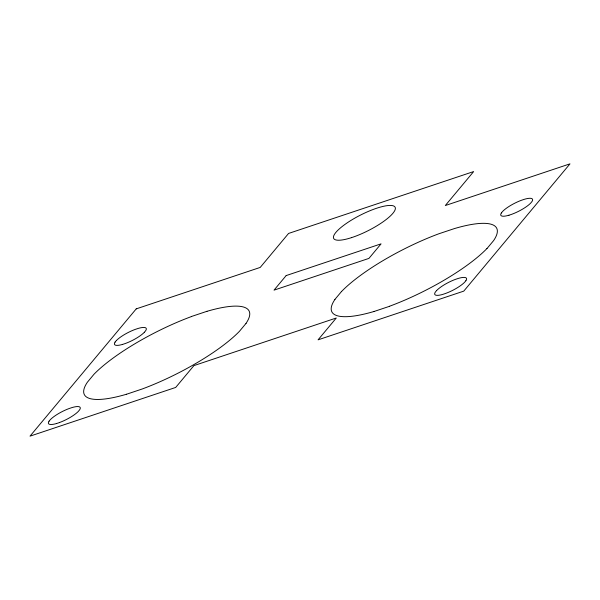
<?xml version="1.0" encoding="UTF-8"?>
<svg xmlns="http://www.w3.org/2000/svg" width="600" height="600" viewBox="0 0 600 600"><rect width="100%" height="100%" fill="white"/><g stroke="black" fill="none" stroke-linecap="round" stroke-linejoin="round"><path stroke-width="0.9" d="M49.035 421.207L50.318 419.67A17.76 4.478 -26.9 0 1 69.082 408.555L72.06 407.558A17.76 4.478 -26.9 0 1 79.582 409.882L78.308 411.42A17.76 4.478 -26.9 0 1 59.588 422.505M115.065 342.097L116.347 340.553M246.06 323.377L239.392 331.365A92.25 23.25 -26.9 0 1 142.095 389.025L126.458 394.268M334.905 299.43L341.572 291.442M501.368 212.933L502.658 211.395A17.76 4.478 -26.9 0 1 521.415 200.28L524.4 199.282A17.76 4.478 -26.9 0 1 531.915 201.608L530.64 203.145A17.76 4.478 -26.9 0 1 511.92 214.23L508.897 215.257M465.893 280.718L464.61 282.255A17.76 4.478 -26.9 0 1 445.89 293.34L442.868 294.368A17.76 4.478 -26.9 0 1 435.39 292.013L436.627 290.505M144.337 332.31L145.62 330.765A17.76 4.478 -26.9 0 0 138.09 328.447L135.083 329.452A17.76 4.478 -26.9 0 0 116.385 340.545M486.93 248.603L493.597 240.615A92.25 23.25 -26.9 0 0 454.478 228.562L438.877 233.767A92.25 23.25 -26.9 0 0 341.618 291.428M191.34 316.53L206.962 311.31M59.573 422.528L56.565 423.533M389.618 306.278L373.995 311.505M122.595 344.415L125.602 343.41A17.76 4.478 -26.9 0 0 144.345 332.295M122.64 344.385A17.76 4.478 -26.9 0 1 115.118 342.067M486.952 248.535A92.25 23.25 -26.9 0 1 389.7 306.18M374.017 311.483A92.25 23.25 -26.9 0 1 334.95 299.415M206.94 311.332A92.25 23.25 -26.9 0 1 246.007 323.392M126.48 394.245A92.25 23.25 -26.9 0 1 87.412 382.185L94.035 374.212A92.25 23.25 -26.9 0 1 191.257 316.635M465.885 280.718A17.76 4.478 -26.9 0 0 458.362 278.4L455.362 279.397A17.76 4.478 -26.9 0 0 436.665 290.49M508.942 215.228A17.76 4.478 -26.9 0 1 501.42 212.903M56.61 423.502A17.76 4.478 -26.9 0 1 49.088 421.178M136.238 308.873L30 436.155L175.695 387.442L193.928 365.603L336.3 318L318.067 339.84L463.763 291.127L570 163.845L445.305 205.538L473.655 171.562L288.57 233.445L260.22 267.42L136.238 308.873M286.163 275.58L274.013 290.145L368.925 258.405L381.082 243.847L286.163 275.58M351.585 237.615A34.432 8.678 -26.9 0 0 395.228 207.495A34.432 8.678 -26.9 0 0 346.418 223.38A34.432 8.678 -26.9 0 0 351.585 237.615"/></g></svg>
